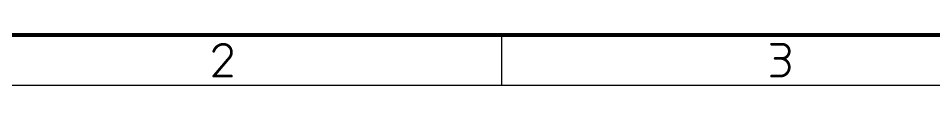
# Model space of a CAD drawing. Extents: x -10 to 250, y 0 to 179.
# Drawn here: x 41.4 to 110.5, y 175.2 to 179.2 of the extents above; entities that cross this region are included whole.
import ezdxf

# ---------------------------------------------------------------- set-up
doc = ezdxf.new("R2010")
doc.units = 0
doc.layers.add('94', color=14, linetype='CONTINUOUS')

msp = doc.modelspace()

# ---------------------------------------------------------------- linework, layer by layer
at = {"layer": '94'}
for points, const_width in [([(250.19, 179.07), (-10.16, 179.07)], 0.3), ([(77.8933, 179.07), (77.8933, 175.26)], 0.1), ([(98.2856, 178.3684), (99.0879, 178.3684)], 0.2032), ([(57.3005, 177.2987), (56.1639, 175.9616)], 0.2032), ([(99.0879, 177.2987), (98.553, 177.2987)], 0.2032), ([(56.1639, 175.9616), (57.5011, 175.9616)], 0.2032), ([(98.2856, 175.9616), (98.9542, 175.9616)], 0.2032), ([(246.38, 175.26), (-6.35, 175.26)], 0.1)]:
    msp.add_lwpolyline(points, dxfattribs=dict(at, const_width=const_width))
for points, const_width in [([(77.9183, 179.07, 1), (77.8683, 179.07)], 0.05), ([(56.8994, 178.3684, 0.3252), (56.1639, 177.8336)], 0.2032), ([(57.5011, 177.7667, 0.4142), (56.8994, 178.3684)], 0.2032), ([(56.8994, 178.4192, 1), (56.8994, 178.3176)], 0.1016), ([(56.8994, 178.3176, 1), (56.8994, 178.4192)], 0.1016), ([(98.2856, 178.4192, 1), (98.2856, 178.3176)], 0.1016), ([(99.0879, 177.2987, 1), (99.0879, 178.3684)], 0.2032), ([(99.0879, 178.4192, 1), (99.0879, 178.3176)], 0.1016), ([(99.0879, 178.3176, 1), (99.0879, 178.4192)], 0.1016), ([(56.1156, 177.8492, 1), (56.2123, 177.8179)], 0.1016), ([(57.3005, 177.2987, 0.2053), (57.5011, 177.7667)], 0.2032), ([(57.5519, 177.7667, 1), (57.4503, 177.7667)], 0.1016), ([(57.4503, 177.7667, 1), (57.5519, 177.7667)], 0.1016), ([(57.2655, 177.3355, 1), (57.3355, 177.2619)], 0.1016), ([(57.3392, 177.2658, 1), (57.2618, 177.3316)], 0.1016), ([(98.553, 177.3495, 1), (98.553, 177.2479)], 0.1016), ([(98.9542, 175.9616, 1), (98.9542, 177.2987)], 0.2032), ([(98.9542, 177.3495, 1), (98.9542, 177.2479)], 0.1016), ([(99.0879, 177.3495, 1), (99.0879, 177.2479)], 0.1016), ([(99.0879, 177.2479, 1), (99.0879, 177.3495)], 0.1016), ([(56.1639, 176.0124, 1), (56.1639, 175.9108)], 0.1016), ([(56.1252, 175.9945, 1), (56.2027, 175.9287)], 0.1016), ([(57.5011, 175.9108, 1), (57.5011, 176.0124)], 0.1016), ([(98.2856, 176.0124, 1), (98.2856, 175.9108)], 0.1016), ([(98.9542, 176.0124, 1), (98.9542, 175.9108)], 0.1016), ([(98.9542, 175.9108, 1), (98.9542, 176.0124)], 0.1016), ([(77.8683, 175.26, 1), (77.9183, 175.26)], 0.05)]:
    msp.add_lwpolyline(points, format="xyb", dxfattribs=dict(at, const_width=const_width))

doc.saveas('drawing.dxf')
